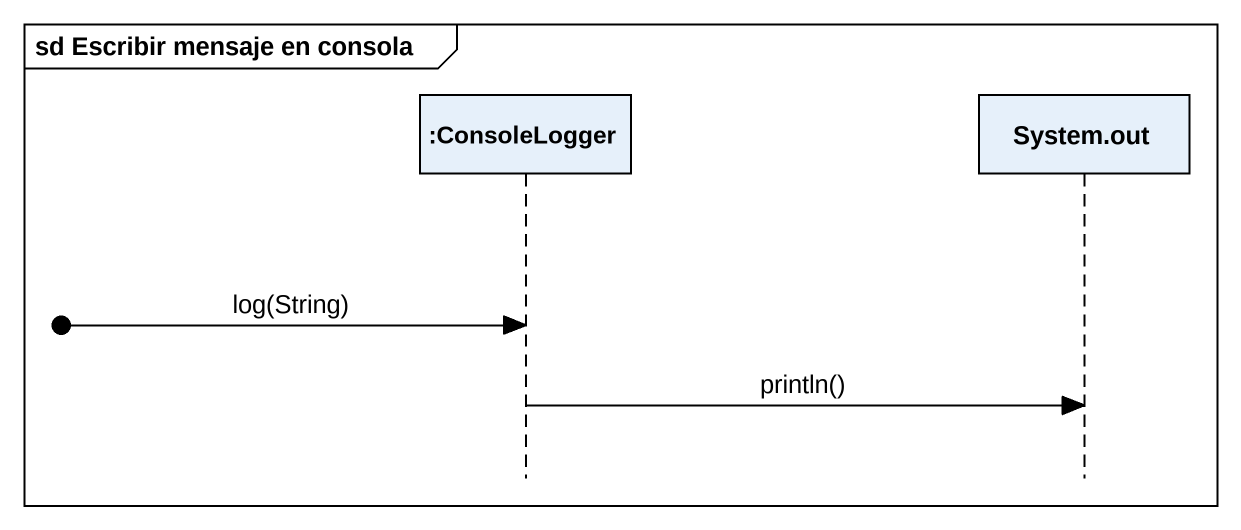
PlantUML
@startuml
mainframe sd Escribir mensaje en consola
hide footbox
participant ":ConsoleLogger" as ConsoleLogger
participant "System.out" as System_out

[o-> ConsoleLogger : log(String)
ConsoleLogger -> System_out : println()
@enduml
